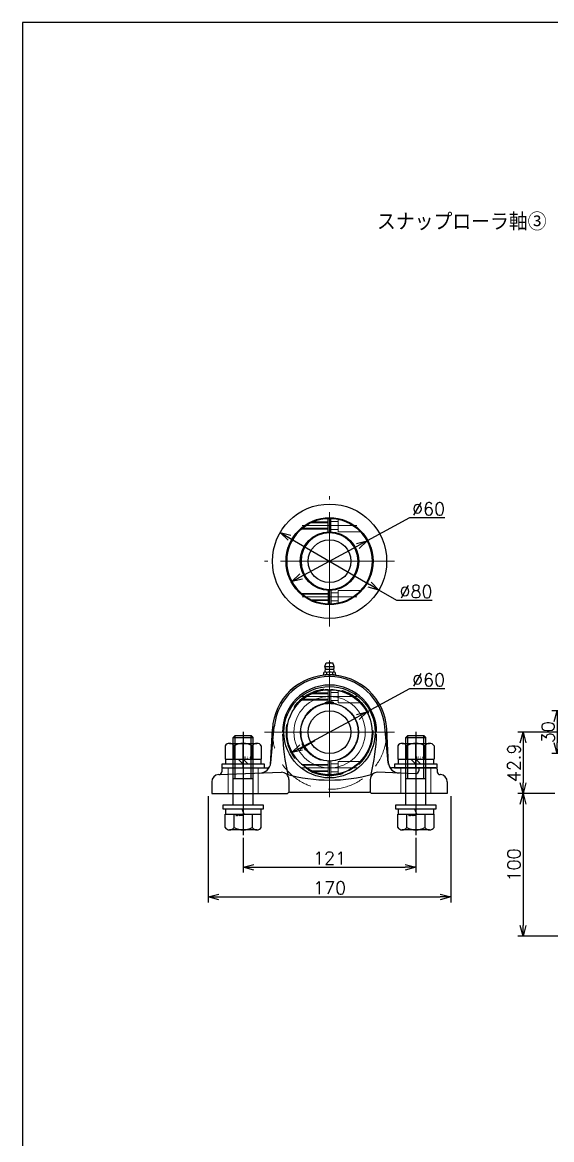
# Model space of a CAD drawing. Header units: millimetres. Extents: x -8731 to 85711, y -14522 to 31379.
# Drawn here: x 37351 to 37722, y -6453 to -5671 of the extents above; entities that cross this region are included whole.
import ezdxf

# ---------------------------------------------------------------- set-up
doc = ezdxf.new("R2010")
doc.units = ezdxf.units.MM
doc.header["$LTSCALE"] = 4
doc.header["$PDMODE"] = 99
doc.header["$PDSIZE"] = 1
doc.linetypes.add('CENTER2', pattern=[28.575, 19.05, -3.175, 3.175, -3.175])
doc.linetypes.add('HIDDEN', pattern=[9.525, 6.35, -3.175])
for name, color, linetype, lineweight in [('01_NORMAL', 7, 'Continuous', 25), ('04_HIDDEN', 2, 'HIDDEN', 13), ('05_CENTER', 4, 'CENTER2', 13), ('08_DIM', 3, 'Continuous', 13)]:
    doc.layers.add(name, color=color, linetype=linetype, lineweight=lineweight)
doc.layers.add('10_DRAFT', color=8, linetype='Continuous', lineweight=0, plot=False)
doc.styles.add('KANJI0', font='txt.shx', dxfattribs={"width": 0.9, "height": 30, "bigfont": 'bigfont'})
doc.styles.add('KSS_TXT', font='txt.shx', dxfattribs={"bigfont": 'extfont2.shx'})
doc.dimstyles.new('KSS_DIM', dxfattribs={"dimscale": 3, "dimtxt": 3, "dimasz": 2.5, "dimexe": 1.25, "dimexo": 0.625, "dimtad": 1, "dimdsep": 46, "dimtxsty": 'KSS_TXT', "dimblk": 'OPEN30', "dimcen": 0, "dimazin": 2, "dimtfac": 0.75, "dimtmove": 0, "dimatfit": 3, "dimldrblk": 'OPEN30', "dimfxl": 1, "dimtolj": 1, "dimarcsym": 0})
doc.dimstyles.new('KSS_DIM$3', dxfattribs={"dimscale": 3, "dimtxt": 3, "dimasz": 2.5, "dimexe": 1.25, "dimexo": 0.625, "dimtad": 1, "dimtih": 1, "dimtoh": 1, "dimdsep": 46, "dimtxsty": 'KSS_TXT', "dimblk": 'OPEN30', "dimcen": 0, "dimazin": 2, "dimtfac": 0.75, "dimtofl": 0, "dimtmove": 0, "dimatfit": 3, "dimldrblk": 'OPEN30', "dimfxl": 1, "dimtolj": 1, "dimarcsym": 0})

# ---------------------------------------------------------------- blocks, each defined once
blk = doc.blocks.new('_Open30')
at = {"color": 0, "linetype": 'ByBlock', "lineweight": -2}
for p, q in [((-1, 0.27), (0, 0)), ((0, 0), (-1, -0.27)), ((0, 0), (-1, 0))]:
    blk.add_line(p, q, dxfattribs=at)
blk = doc.blocks.new('*D1529')
at = {"layer": '08_DIM', "color": 0, "lineweight": -2, "transparency": 16777216}
for p, q in [((37622.5, -6137.47), (37592.85, -6153.49)), ((37647.31, -6137.47), (37622.5, -6137.47)), ((37540.06, -6182), (37586.25, -6157.05))]:
    blk.add_line(p, q, dxfattribs=at)
at = {"layer": 'Defpoints', "color": 0, "transparency": 16777216}
for p in [(37592.85, -6153.49), (37540.06, -6182)]:
    blk.add_point(p, dxfattribs=at)
at = {"layer": '08_DIM', "color": 0, "lineweight": -2, "transparency": 16777216, "xscale": 7.5, "yscale": 7.5, "zscale": 7.5}
for p, rotation in [((37592.85, -6153.49), 28.37601123518226), ((37540.06, -6182), 208.3760112351823)]:
    blk.add_blockref('_Open30', p, dxfattribs=dict(at, rotation=rotation))
at = {"layer": '08_DIM', "color": 0, "transparency": 16777216, "insert": (37635.84, -6131.1), "char_height": 9, "attachment_point": 5, "style": 'KSS_TXT'}
blk.add_mtext('\\A1;%%C60', dxfattribs=at)
blk = doc.blocks.new('*D1530')
at = {"layer": '08_DIM', "color": 0, "lineweight": -2, "transparency": 16777216}
for p, q in [((37622.5, -6017.74), (37592.85, -6033.75)), ((37647.31, -6017.74), (37622.5, -6017.74)), ((37540.06, -6062.27), (37586.25, -6037.32))]:
    blk.add_line(p, q, dxfattribs=at)
at = {"layer": 'Defpoints', "color": 0, "transparency": 16777216}
for p in [(37592.85, -6033.75), (37540.06, -6062.27)]:
    blk.add_point(p, dxfattribs=at)
at = {"layer": '08_DIM', "color": 0, "lineweight": -2, "transparency": 16777216, "xscale": 7.5, "yscale": 7.5, "zscale": 7.5}
for p, rotation in [((37592.85, -6033.75), 28.37601123235505), ((37540.06, -6062.27), 208.376011232355)]:
    blk.add_blockref('_Open30', p, dxfattribs=dict(at, rotation=rotation))
at = {"layer": '08_DIM', "color": 0, "transparency": 16777216, "insert": (37635.84, -6011.36), "char_height": 9, "attachment_point": 5, "style": 'KSS_TXT'}
blk.add_mtext('\\A1;%%C60', dxfattribs=at)
blk = doc.blocks.new('*D1534')
at = {"layer": '08_DIM', "color": 0, "lineweight": -2, "transparency": 16777216}
for p, q in [((37505.96, -6241.77), (37505.96, -6266.06)), ((37626.96, -6241.77), (37626.96, -6266.06)), ((37513.46, -6262.31), (37619.46, -6262.31))]:
    blk.add_line(p, q, dxfattribs=at)
at = {"layer": 'Defpoints', "color": 0, "transparency": 16777216}
for p in [(37505.96, -6239.89), (37626.96, -6239.89), (37626.96, -6262.31)]:
    blk.add_point(p, dxfattribs=at)
at = {"layer": '08_DIM', "color": 0, "lineweight": -2, "transparency": 16777216, "xscale": 7.5, "yscale": 7.5, "zscale": 7.5, "rotation": 180}
blk.add_blockref('_Open30', (37505.96, -6262.31), dxfattribs=at)
at = {"layer": '08_DIM', "color": 0, "lineweight": -2, "transparency": 16777216, "xscale": 7.5, "yscale": 7.5, "zscale": 7.5}
blk.add_blockref('_Open30', (37626.96, -6262.31), dxfattribs=at)
at = {"layer": '08_DIM', "color": 0, "transparency": 16777216, "insert": (37566.46, -6255.93), "char_height": 9, "attachment_point": 5, "style": 'KSS_TXT'}
blk.add_mtext('\\A1;121', dxfattribs=at)
blk = doc.blocks.new('*D1535')
at = {"layer": '08_DIM', "color": 0, "lineweight": -2, "transparency": 16777216}
for p, q in [((37481.46, -6212.52), (37481.46, -6286.88)), ((37651.46, -6212.52), (37651.46, -6286.88)), ((37488.96, -6283.13), (37643.96, -6283.13))]:
    blk.add_line(p, q, dxfattribs=at)
at = {"layer": 'Defpoints', "color": 0, "transparency": 16777216}
for p in [(37481.46, -6210.65), (37651.46, -6210.65), (37651.46, -6283.13)]:
    blk.add_point(p, dxfattribs=at)
at = {"layer": '08_DIM', "color": 0, "lineweight": -2, "transparency": 16777216, "xscale": 7.5, "yscale": 7.5, "zscale": 7.5, "rotation": 180}
blk.add_blockref('_Open30', (37481.46, -6283.13), dxfattribs=at)
at = {"layer": '08_DIM', "color": 0, "lineweight": -2, "transparency": 16777216, "xscale": 7.5, "yscale": 7.5, "zscale": 7.5}
blk.add_blockref('_Open30', (37651.46, -6283.13), dxfattribs=at)
at = {"layer": '08_DIM', "color": 0, "transparency": 16777216, "insert": (37566.46, -6276.76), "char_height": 9, "attachment_point": 5, "style": 'KSS_TXT'}
blk.add_mtext('\\A1;170', dxfattribs=at)
blk = doc.blocks.new('A$C3DE3586F_1_1_1')
at = {"color": 0}
for p, q in [((-12.7, 15.8), (-12.7, 6.5)), ((-9.52, 17.5), (9.52, 17.5)), ((-6.35, 6.5), (-6.35, 15.8)), ((6.35, 15.8), (6.35, 6.5)), ((12.7, 15.8), (12.7, 6.5)), ((-14, 0), (-14, 3)), ((-14, 3), (14, 3)), ((14, 0), (-14, 0)), ((12.7, 6.5), (-12.7, 6.5)), ((-12.25, 3), (-12.25, 6.5)), ((-7, 0), (-7, -47.1)), ((-0.64, 6.5), (0.64, 3)), ((7, 0), (7, -47.1)), ((12.25, 6.5), (12.25, 3)), ((14, 3), (14, 0)), ((7, -18.5), (-7, -18.5)), ((-5.6, -18.5), (-5.6, -48.5)), ((5.6, -18.5), (5.6, -48.5)), ((-7, -47.1), (-5.6, -48.5)), ((7, -47.1), (-7, -47.1)), ((5.6, -48.5), (-5.6, -48.5)), ((7, -47.1), (5.6, -48.5))]:
    blk.add_line(p, q, dxfattribs=at)
at = {"color": 0, "linetype": 'CENTER2'}
blk.add_line((0, -51.09), (0, 21.25), dxfattribs=at)
at = {"color": 0}
for centre, radius, start, end in [((-9.52, 13.69), 3.81, 33.626, 146.374), ((0, 4.8), 12.7, 60, 120), ((9.52, 13.69), 3.81, 33.626, 146.374)]:
    blk.add_arc(centre, radius, start, end, dxfattribs=at)
at = {"layer": '10_DRAFT', "ltscale": 3, "style": 'KANJI0', "width": 0.82}
blk.add_text('M14x55', height=1, dxfattribs=at).set_placement((0.53, 6.6))
blk = doc.blocks.new('*D1584')
at = {"layer": '08_DIM', "color": 0, "lineweight": -2, "transparency": 16777216}
for p, q in [((37724.26, -6210.65), (37698.3, -6210.65)), ((37702.05, -6218.15), (37702.05, -6303.15)), ((37821.26, -6310.65), (37698.3, -6310.65))]:
    blk.add_line(p, q, dxfattribs=at)
at = {"layer": 'Defpoints', "color": 0, "transparency": 16777216}
for p in [(37726.13, -6210.65), (37702.05, -6310.65), (37823.13, -6310.65)]:
    blk.add_point(p, dxfattribs=at)
at = {"layer": '08_DIM', "color": 0, "lineweight": -2, "transparency": 16777216, "xscale": 7.5, "yscale": 7.5, "zscale": 7.5}
for p, rotation in [((37702.05, -6210.65), 90), ((37702.05, -6310.65), 270)]:
    blk.add_blockref('_Open30', p, dxfattribs=dict(at, rotation=rotation))
at = {"layer": '08_DIM', "color": 0, "transparency": 16777216, "insert": (37695.67, -6260.65), "char_height": 9, "attachment_point": 5, "rotation": 90, "style": 'KSS_TXT'}
blk.add_mtext('\\A1;100', dxfattribs=at)
blk = doc.blocks.new('MUCAP206Ja_1_1_1')
at = {"color": 0}
for p, q in [((-3.3, 88.8), (-2.4, 91.5)), ((-3.3, 88.8), (3.3, 88.8)), ((-2.8, 87.05), (2.8, 87.05)), ((-2.4, 91.5), (2.4, 91.5)), ((3.3, 88.8), (2.4, 91.5)), ((-4.04, 83.37), (-4.04, 84.63)), ((3.03, 83), (-3.03, 83)), ((-2.02, 84.63), (-2.02, 83.37)), ((2.02, 84.63), (2.02, 83.37)), ((4.04, 84.63), (4.04, 83.37)), ((-3, 63.4), (-2.13, 63.9)), ((3, 63.4), (-3, 63.4)), ((-3, 62.93), (-3, 63.4)), ((-2.45, 63), (-2.45, 63.72)), ((2.13, 63.9), (-2.13, 63.9)), ((3, 63.4), (2.13, 63.9)), ((2.45, 63), (2.45, 63.72)), ((3, 62.93), (3, 63.4)), ((-41.38, 20.25), (-40.04, 45.06)), ((-41.16, 21.47), (-38.73, 46.65)), ((41.16, 21.47), (38.73, 46.65)), ((41.38, 20.25), (40.04, 45.06)), ((-18.84, 35.48), (-19.25, 35.25)), ((-19.25, 35.25), (-16.25, 30.05)), ((-19.25, 35.25), (-19.25, 34.25)), ((-18.63, 34.97), (-19.25, 34.61)), ((-19.25, 34.25), (-17.12, 30.55)), ((-16.25, 30.05), (-17.12, 30.55)), ((-16.18, 30.73), (-16.8, 30.37)), ((-15.84, 30.29), (-16.25, 30.05)), ((-75.5, 17), (-75.5, 15.19)), ((-74.5, 18), (-43.4, 18)), ((74.5, 18), (43.4, 18)), ((62.5, 17), (62.5, 15.82)), ((75.5, 17), (75.5, 15.19)), ((-82.5, 8.18), (-82.5, 0)), ((-77.69, 13.18), (-33.69, 14.81)), ((-28.5, 9.81), (-28.5, 1)), ((28.5, 9.81), (28.5, 1)), ((60.43, 13.82), (33.69, 14.81)), ((77.69, 13.18), (77.43, 13.19)), ((82.5, 8.18), (82.5, 0)), ((-82.5, 0), (-29.5, 0)), ((-29.5, 0), (-28.5, 1)), ((-28.09, 1), (28.09, 1)), ((29.5, 0), (28.5, 1)), ((82.5, 0), (29.5, 0))]:
    blk.add_line(p, q, dxfattribs=at)
for radius in [32, 29.75, 20.25, 15]:
    blk.add_circle((0, 42.9), radius, dxfattribs=at)
for centre, radius, start, end in [((0, 88.8), 3.3, 180, 208.06161), ((-8.79, 87.42), 6, 336.17154, 353.89834), ((-3.62, 86.87), 0.8, 353.89834, 28.06161), ((0, 90.01), 1.59, 69.55499, 110.44501), ((3.62, 86.87), 0.8, 151.93839, 186.10166), ((8.79, 87.42), 6, 186.10166, 203.82846), ((0, 88.8), 3.3, 331.93839, 0), ((0, 42.9), 40.1, 3.08459, 176.91541), ((0, 42.9), 38.91, 5.52315, 174.47685), ((-3.03, 83.44), 1.56, 49.73979, 130.26021), ((-3.03, 84.56), 1.56, 229.73979, 310.26021), ((0, 79.3), 5.7, 69.22909, 110.77091), ((0, 88.7), 5.7, 249.22909, 290.77091), ((3.03, 83.44), 1.56, 49.73979, 130.26021), ((3.03, 84.56), 1.56, 229.73979, 310.26021), ((0, 42.9), 33, 0, 180), ((112.94, 46.65), 146, 181.90096, 193.24508), ((-112.94, 46.65), 146, 346.75492, 358.09904), ((-74.5, 17), 1, 90, 180), ((-49.13, 22.24), 8, 272.1211, 354.47685), ((-43.4, 20), 2, 270, 312.59897), ((49.13, 22.24), 8, 185.52315, 267.8789), ((43.4, 20), 2, 227.40103, 270), ((60.5, 15.82), 2, 267.8789, 0), ((63.5, 17), 1, 90, 180), ((74.5, 17), 1, 0, 90), ((-77.5, 8.18), 5, 92.1211, 180), ((-77.5, 15.19), 2, 272.1211, 0), ((-33.5, 9.81), 5, 0, 92.1211), ((0, 123.4), 114, 254.71535, 285.28465), ((33.5, 9.81), 5, 87.8789, 180), ((77.5, 15.19), 2, 180, 267.8789), ((77.5, 8.18), 5, 0, 87.8789), ((-28.09, 0), 1, 90, 135), ((28.09, 0), 1, 45, 90)]:
    blk.add_arc(centre, radius, start, end, dxfattribs=at)
at = {"layer": '04_HIDDEN', "color": 0}
for p, q in [((-71, 18), (-71, 0)), ((-50, 18), (-50, 0)), ((50, 18), (50, 0)), ((71, 18), (71, 0))]:
    blk.add_line(p, q, dxfattribs=at)
at = {"layer": '05_CENTER', "color": 0}
for p, q in [((0, 93.11), (0, 0)), ((-45.17, 42.9), (45.17, 42.9)), ((-20.78, 30.9), (-10.39, 36.9)), ((-60.5, 23), (-60.5, -5)), ((60.5, 23), (60.5, -5))]:
    blk.add_line(p, q, dxfattribs=at)
at = {"layer": '10_DRAFT'}
blk.add_circle((0, 42.9), 25, dxfattribs=at)
blk = doc.blocks.new('*D1970')
at = {"layer": '08_DIM', "color": 0, "lineweight": -2, "transparency": 16777216}
for p, q in [((37742.72, -6167.75), (37698.3, -6167.75)), ((37702.05, -6175.25), (37702.05, -6203.15)), ((37724.26, -6210.65), (37698.3, -6210.65))]:
    blk.add_line(p, q, dxfattribs=at)
at = {"layer": 'Defpoints', "color": 0, "transparency": 16777216}
for p in [(37744.59, -6167.75), (37702.05, -6210.65), (37726.13, -6210.65)]:
    blk.add_point(p, dxfattribs=at)
at = {"layer": '08_DIM', "color": 0, "lineweight": -2, "transparency": 16777216, "xscale": 7.5, "yscale": 7.5, "zscale": 7.5}
for p, rotation in [((37702.05, -6167.75), 90), ((37702.05, -6210.65), 270)]:
    blk.add_blockref('_Open30', p, dxfattribs=dict(at, rotation=rotation))
at = {"layer": '08_DIM', "color": 0, "transparency": 16777216, "insert": (37695.67, -6189.2), "char_height": 9, "attachment_point": 5, "rotation": 90, "style": 'KSS_TXT'}
blk.add_mtext('\\A1;42.9', dxfattribs=at)
blk = doc.blocks.new('*D1972')
at = {"layer": '08_DIM', "color": 0, "lineweight": -2, "transparency": 16777216}
for p, q in [((37749.26, -6152.75), (37722.22, -6152.75)), ((37725.97, -6160.25), (37725.97, -6175.25)), ((37749.26, -6182.75), (37722.22, -6182.75))]:
    blk.add_line(p, q, dxfattribs=at)
at = {"layer": 'Defpoints', "color": 0, "transparency": 16777216}
for p in [(37751.13, -6152.75), (37725.97, -6182.75), (37751.13, -6182.75)]:
    blk.add_point(p, dxfattribs=at)
at = {"layer": '08_DIM', "color": 0, "lineweight": -2, "transparency": 16777216, "xscale": 7.5, "yscale": 7.5, "zscale": 7.5}
for p, rotation in [((37725.97, -6152.75), 90), ((37725.97, -6182.75), 270)]:
    blk.add_blockref('_Open30', p, dxfattribs=dict(at, rotation=rotation))
at = {"layer": '08_DIM', "color": 0, "transparency": 16777216, "insert": (37719.6, -6167.75), "char_height": 9, "attachment_point": 5, "rotation": 90, "style": 'KSS_TXT'}
blk.add_mtext('\\A1;30', dxfattribs=at)
blk = doc.blocks.new('A$C6FDC4AF3_1_1_1')
at = {"color": 0}
for radius in [40, 30.5, 20.5]:
    blk.add_circle((0, 0), radius, dxfattribs=at)
at = {"layer": '05_CENTER'}
for p, q in [((0, -45.6), (0, 45.6)), ((45.6, 0), (-45.6, 0))]:
    blk.add_line(p, q, dxfattribs=at)
blk = doc.blocks.new('A$C6A332CFA_1_1_1')
at = {"color": 0}
for radius in [30, 20]:
    blk.add_circle((0, 0), radius, dxfattribs=at)
at = {"layer": '01_NORMAL'}
blk.add_circle((0, 0), 15, dxfattribs=at)
at = {"layer": '10_DRAFT'}
for p, q in [((0, -34.46), (0, 34.46)), ((34.46, 0), (-34.46, 0))]:
    blk.add_line(p, q, dxfattribs=at)
blk = doc.blocks.new('M14Nza_1_1_1')
at = {"color": 0}
for p, q in [((-9.52, 17.1), (9.52, 17.1)), ((-12.7, 15.4), (-12.7, 6.1)), ((-6.35, 6.1), (-6.35, 15.4)), ((6.35, 15.4), (6.35, 6.1)), ((12.7, 15.4), (12.7, 6.1)), ((-12.7, 6.1), (12.7, 6.1)), ((-12.25, 2.6), (-12.25, 6.1)), ((-3.5, 6.1), (0, 2.6)), ((0, 6.1), (3.5, 2.6)), ((12.25, 6.1), (12.25, 2.6))]:
    blk.add_line(p, q, dxfattribs=at)
at = {"color": 0, "linetype": 'CENTER2'}
blk.add_line((0, 0), (0, 17.1), dxfattribs=at)
at = {"color": 0}
blk.add_lwpolyline([(-15, 0), (15, 0), (15, 2.6), (-15, 2.6)], close=True, dxfattribs=at)
for centre, radius, start, end in [((-9.52, 13.29), 3.81, 33.626, 146.374), ((0, 4.4), 12.7, 60, 120), ((9.52, 13.29), 3.81, 33.626, 146.374)]:
    blk.add_arc(centre, radius, start, end, dxfattribs=at)
at = {"layer": '10_DRAFT', "ltscale": 3, "style": 'KANJI0', "width": 0.82}
blk.add_text('Ｍ１４', height=1.5, dxfattribs=at).set_placement((0.39, 6.2))
blk = doc.blocks.new('SCSPJ40-12a_1_1')
at = {"color": 0}
for p, q in [((-1, 19.97), (-1, 29.98)), ((1, 19.97), (1, 29.98)), ((-1, -19.97), (-1, -29.98)), ((1, -19.97), (1, -29.98))]:
    blk.add_line(p, q, dxfattribs=at)
for radius, start, end in [(30, 91.91021, 268.08979), (30, 271.91021, 88.08979), (20, 92.86598, 267.13403), (20, 272.86599, 87.13401)]:
    blk.add_arc((0, 0), radius, start, end, dxfattribs=at)
at = {"layer": '04_HIDDEN', "color": 0}
for p, q in [((-13.18, 26.95), (-1, 26.95)), ((-11.99, 27.5), (-1, 27.5)), ((1, 27.75), (6, 27.75)), ((6, 20.5), (6, 29.39)), ((-19.84, 22.5), (-1, 22.5)), ((-19.2, 23.05), (-1, 23.05)), ((1, 22.25), (6, 22.25)), ((6, 20.5), (21.9, 20.5)), ((-19.84, -22.5), (-1, -22.5)), ((-19.2, -23.05), (-1, -23.05)), ((1, -22.25), (6, -22.25)), ((6, -20.5), (6, -29.39)), ((6, -20.5), (21.9, -20.5)), ((-13.18, -26.95), (-1, -26.95)), ((-11.99, -27.5), (-1, -27.5)), ((1, -27.75), (6, -27.75))]:
    blk.add_line(p, q, dxfattribs=at)
at = {"layer": '05_CENTER', "color": 0}
for p, q in [((0, 32.3), (0, -32.3)), ((-19.19, 25), (19.19, 25)), ((-32.3, 0), (32.3, 0)), ((-19.19, -25), (19.19, -25))]:
    blk.add_line(p, q, dxfattribs=at)
blk = doc.blocks.new('*D2846')
at = {"layer": '08_DIM', "color": 0, "lineweight": -2, "transparency": 16777216}
for p, q in [((37531.93, -6027.82), (37594.51, -6064.41)), ((37613.7, -6075.63), (37600.99, -6068.2)), ((37638.45, -6075.63), (37613.7, -6075.63))]:
    blk.add_line(p, q, dxfattribs=at)
at = {"layer": 'Defpoints', "color": 0, "transparency": 16777216}
for p in [(37531.93, -6027.82), (37600.99, -6068.2)]:
    blk.add_point(p, dxfattribs=at)
at = {"layer": '08_DIM', "color": 0, "lineweight": -2, "transparency": 16777216, "xscale": 7.5, "yscale": 7.5, "zscale": 7.5}
for p, rotation in [((37531.93, -6027.82), 149.6858131744474), ((37600.99, -6068.2), 329.6858131744474)]:
    blk.add_blockref('_Open30', p, dxfattribs=dict(at, rotation=rotation))
at = {"layer": '08_DIM', "color": 0, "transparency": 16777216, "insert": (37627.02, -6069.26), "char_height": 9, "attachment_point": 5, "style": 'KSS_TXT'}
blk.add_mtext('\\A1;%%C80', dxfattribs=at)
blk = doc.blocks.new('A$C235153E3_1_1')
for name in ['A$C6FDC4AF3_1_1_1', 'A$C6A332CFA_1_1_1']:
    blk.add_blockref(name, (0, 0))
at = {"color": 4}
blk.add_blockref('SCSPJ40-12a_1_1', (0, 0), dxfattribs=at)

msp = doc.modelspace()

# ---------------------------------------------------------------- linework, layer by layer
msp.add_lwpolyline([(37351.20752, -7306.35367), (40084.35679, -7306.35367), (40084.35679, -5670.66518), (37351.20752, -5670.66518)], close=True)

# ---------------------------------------------------------------- block references
for name, p in [('A$C6FDC4AF3_1_1_1', (37566.45648, -6048.00853)), ('A$C6A332CFA_1_1_1', (37566.45648, -6048.00853)), ('M14Nza_1_1_1', (37505.95648, -6192.64518)), ('M14Nza_1_1_1', (37626.95648, -6192.64518))]:
    msp.add_blockref(name, p)
at = {"color": 4}
for name, p in [('SCSPJ40-12a_1_1', (37566.45648, -6048.00853)), ('MUCAP206Ja_1_1_1', (37566.45648, -6210.64518))]:
    msp.add_blockref(name, p, dxfattribs=at)
at = {"rotation": 180}
for p in [(37505.95648, -6218.64518), (37626.95648, -6218.64518)]:
    msp.add_blockref('A$C3DE3586F_1_1_1', p, dxfattribs=at)
at = {"layer": '04_HIDDEN'}
msp.add_blockref('A$C235153E3_1_1', (37566.45648, -6167.74518), dxfattribs=at)

# ---------------------------------------------------------------- texts
at = {"layer": '08_DIM', "style": 'KSS_TXT'}
msp.add_text('スナップローラ軸③', height=12, dxfattribs=at).set_placement((37599.68621, -5816.34171))

# ---------------------------------------------------------------- dimensions: what is measured, and where the dimension line sits
at = {"layer": '08_DIM'}
for p1, p2, picture, middle in [((37540.06105, -6062.26621), (37592.85191, -6033.75086), '*D1530', (37635.84487, -6017.73563)), ((37531.92566, -6027.81888), (37600.9873, -6068.19819), '*D2846', (37627.01725, -6075.63389)), ((37540.06105, -6182.00285), (37592.85191, -6153.4875), '*D1529', (37635.84487, -6137.47227))]:
    dim = msp.add_diameter_dim_2p(p1=p1, p2=p2, dimstyle='KSS_DIM$3', override={"dimscale": 3, "dimpost": '%%C<>', "dimtix": 1, "dimatfit": 2, "dimarcsym": 1}, dxfattribs=at)
    dim.commit()
    dim.dimension.update_dxf_attribs({"geometry": picture, "text_midpoint": middle, "dimtype": 163})
for base, p1, p2, override, picture, middle in [((37725.97293, -6182.74518), (37751.13284, -6152.74518), (37751.13284, -6182.74518), {"dimscale": 3}, '*D1972', (37719.59793, -6167.74518)), ((37702.0497, -6210.64518), (37744.59411, -6167.74518), (37726.13284, -6210.64518), {"dimscale": 3}, '*D1970', (37695.6747, -6189.19518)), ((37702.0497, -6310.64518), (37726.13284, -6210.64518), (37823.13284, -6310.64518), {"dimscale": 3, "dimarcsym": 1}, '*D1584', (37695.6747, -6260.64518))]:
    dim = msp.add_linear_dim(base=base, p1=p1, p2=p2, angle=90, dimstyle='KSS_DIM', override=override, dxfattribs=at)
    dim.commit()
    dim.dimension.update_dxf_attribs({"geometry": picture, "text_midpoint": middle})
for base, p1, p2, picture, middle in [((37651.45648, -6283.1326), (37481.45648, -6210.64518), (37651.45648, -6210.64518), '*D1535', (37566.45648, -6276.7576)), ((37626.95648, -6262.30602), (37505.95648, -6239.8933), (37626.95648, -6239.8933), '*D1534', (37566.45648, -6255.93102))]:
    dim = msp.add_linear_dim(base=base, p1=p1, p2=p2, dimstyle='KSS_DIM', override={"dimscale": 3, "dimarcsym": 1}, dxfattribs=at)
    dim.commit()
    dim.dimension.update_dxf_attribs({"geometry": picture, "text_midpoint": middle})

doc.saveas('drawing.dxf')
